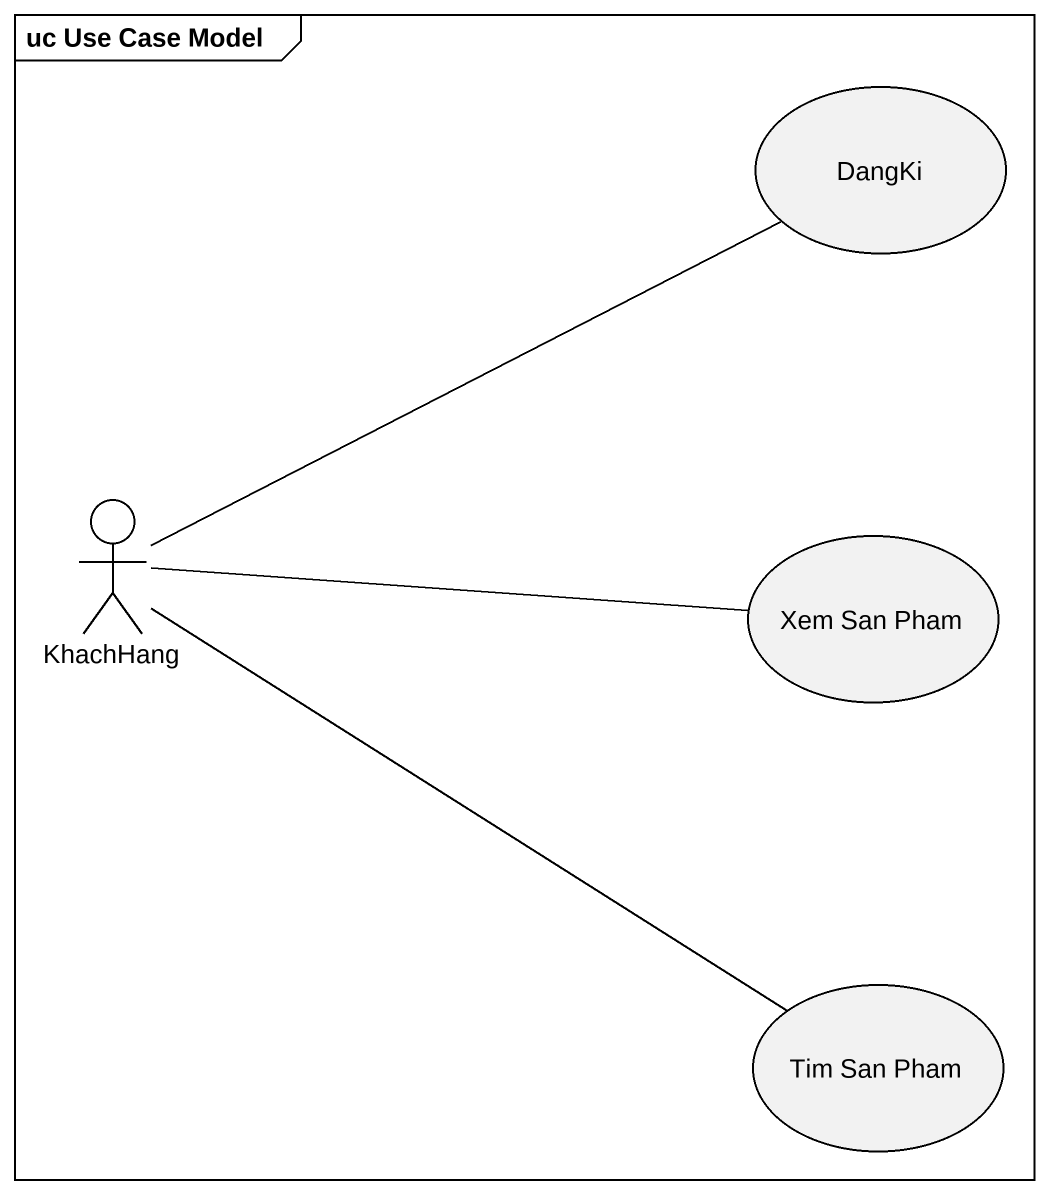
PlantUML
@startuml
mainframe uc Use Case Model
usecase DangKi
actor KhachHang
usecase "Xem San Pham" as Xem_San_Pham
usecase "Tim San Pham" as Tim_San_Pham
KhachHang -right- DangKi
KhachHang -right- Xem_San_Pham
KhachHang -- Tim_San_Pham
@enduml
